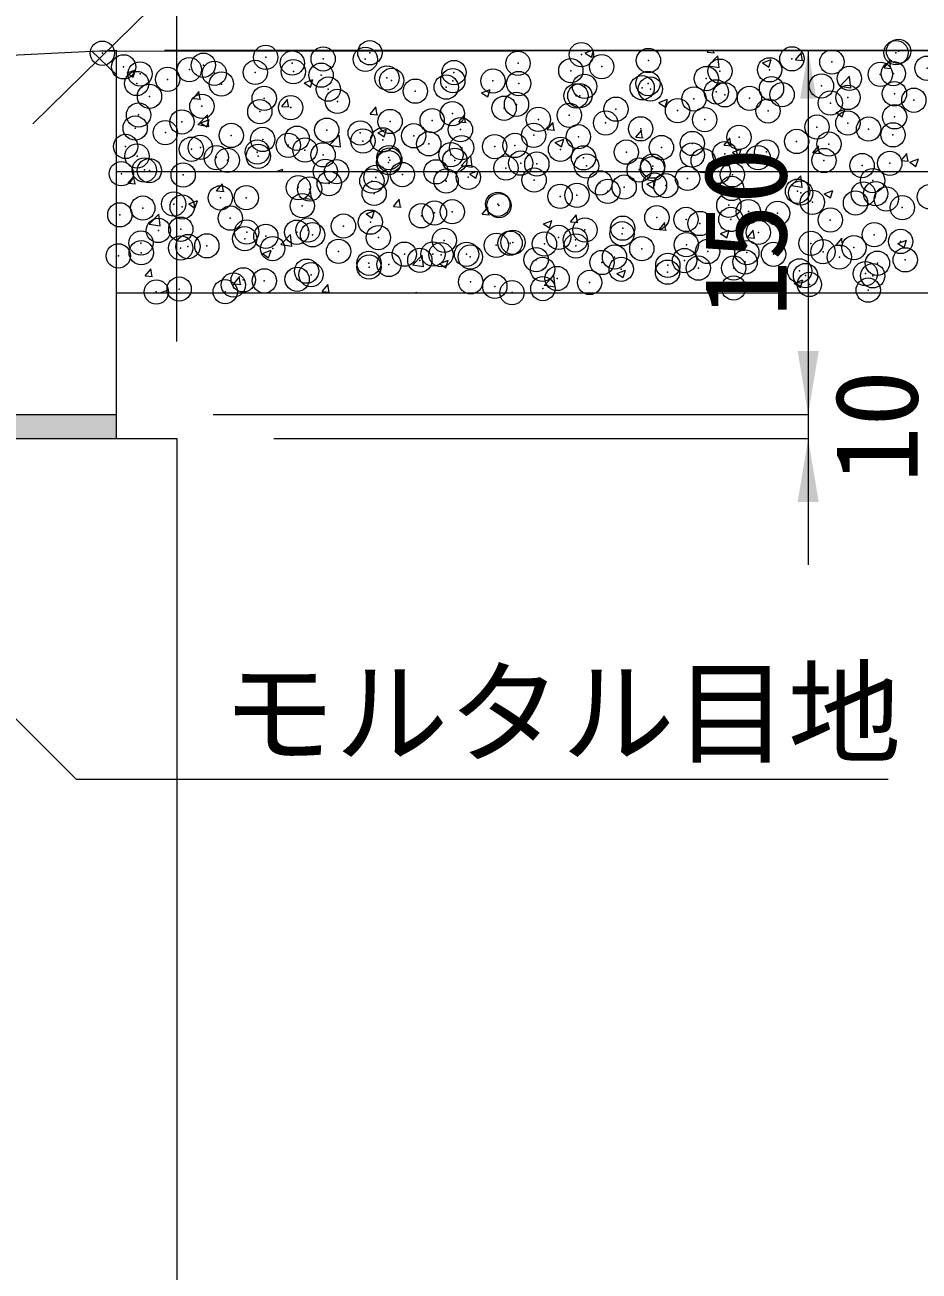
# Model space of a CAD drawing. Units: millimetres at full size, sheet at 1:20; some dimension numbers follow another scale. Extents: x 77366 to 86266, y -8765 to 5947.
# Drawn here: x 79753 to 80121, y 3624 to 4137 of the extents above; entities that cross this region are included whole.
import ezdxf
from ezdxf.enums import TextEntityAlignment as Align

# ---------------------------------------------------------------- set-up
doc = ezdxf.new("R2010")
doc.units = ezdxf.units.MM
doc.header["$LTSCALE"] = 20
doc.header["$PDMODE"] = 32
doc.header["$PDSIZE"] = 10
for name, color, linetype, lineweight in [('モルタル', 7, 'Continuous', 13), ('基礎', 7, 'Continuous', 5), ('寸法線', 7, 'Continuous', 13), ('引出線', 4, 'Continuous', 13), ('本体', 2, 'Continuous', 20), ('補助線', 8, 'Continuous', 20)]:
    doc.layers.add(name, color=color, linetype=linetype, lineweight=lineweight)
doc.styles.add('ＭＳ ゴシック', font='')
doc.styles.get('ＭＳ ゴシック').set_extended_font_data('MS Gothic')

# ---------------------------------------------------------------- blocks, each defined once
blk = doc.blocks.new('filled_arrow')
at = {"color": 0, "linetype": 'Continuous', "lineweight": -2}
blk.add_solid([(7.5, 1.25), (0, 0), (7.5, -1.25)], dxfattribs=at)

msp = doc.modelspace()

# ---------------------------------------------------------------- hatches: boundary and pattern name
at = {"layer": 'モルタル'}
msp.add_hatch(color=256, dxfattribs=at).paths.add_polyline_path([(79790.8, 3966.47), (79790.8, 3976.47), (79340.8, 3976.47), (79340.8, 3966.47)])

# ---------------------------------------------------------------- linework, layer by layer
for p, q in [((79810.8, 4126.47), (80155.8, 4126.47)), ((79830.8, 4126.47), (80075.8, 4126.47)), ((80075.8, 4126.47), (80075.8, 3976.47)), ((79830.8, 3976.47), (80075.8, 3976.47))]:
    msp.add_line(p, q, dxfattribs=at)
at = {"layer": '基礎', "color": 3, "lineweight": 13}
for p, q in [((79780.81, 4125.97), (80282.36, 4126.46)), ((79790.8, 4076.47), (80282.36, 4076.47)), ((79790.8, 4026.47), (80282.36, 4026.47))]:
    msp.add_line(p, q, dxfattribs=at)
at = {"layer": '基礎'}
for p, q in [((79795.79, 4071.67), (79798.24, 4074.59)), ((79798.61, 4071.36), (79798.02, 4074.54)), ((79936.41, 4075.41), (79938.94, 4073.71)), ((79936.43, 4075.45), (79939.08, 4076.47)), ((79938.94, 4073.71), (79939.86, 4076.47)), ((80068.8, 4070.62), (80072.76, 4074.74)), ((80073.27, 4069.91), (80072.71, 4074.74)), ((79795.79, 4071.66), (79798.82, 4071.4)), ((79832.22, 4068.48), (79834.67, 4071.4)), ((79835.04, 4068.17), (79834.46, 4071.36)), ((80009.42, 4071.34), (80011.94, 4069.64)), ((80009.43, 4071.38), (80012.99, 4072.74)), ((80011.94, 4069.64), (80012.97, 4072.71)), ((80068.77, 4070.7), (80073.29, 4070)), ((79820.74, 4063.13), (79824.3, 4064.5)), ((79823.25, 4061.39), (79824.28, 4064.46)), ((79832.22, 4068.48), (79835.26, 4068.21)), ((79868.66, 4065.29), (79871.11, 4068.21)), ((79868.66, 4065.29), (79871.7, 4065.02)), ((79871.48, 4064.98), (79870.89, 4068.17)), ((79905.1, 4062.1), (79907.55, 4065.02)), ((79907.92, 4061.8), (79907.33, 4064.98)), ((80082.42, 4067.27), (80084.95, 4065.57)), ((80082.44, 4067.31), (80086, 4068.68)), ((80084.95, 4065.57), (80085.98, 4068.64)), ((79804.46, 4054.77), (79808.42, 4058.89)), ((79808.93, 4054.06), (79808.37, 4058.89)), ((79820.72, 4063.09), (79823.25, 4061.39)), ((79893.73, 4059.03), (79896.26, 4057.32)), ((79893.75, 4059.06), (79897.3, 4060.43)), ((79896.25, 4057.32), (79897.28, 4060.39)), ((79905.1, 4062.1), (79908.13, 4061.84)), ((79941.54, 4058.92), (79943.98, 4061.84)), ((79941.54, 4058.91), (79944.57, 4058.65)), ((79944.35, 4058.61), (79943.77, 4061.79)), ((79977.97, 4055.73), (79980.42, 4058.65)), ((79980.79, 4055.42), (79980.2, 4058.6)), ((79804.42, 4054.84), (79808.94, 4054.14)), ((79966.73, 4054.96), (79969.26, 4053.25)), ((79966.75, 4054.99), (79970.31, 4056.36)), ((79969.26, 4053.25), (79970.29, 4056.32)), ((79977.97, 4055.73), (79981.01, 4055.46)), ((80014.41, 4052.54), (80016.86, 4055.46)), ((80017.23, 4052.23), (80016.64, 4055.42)), ((79858.68, 4046.36), (79862.63, 4050.48)), ((79863.15, 4045.65), (79862.58, 4050.48)), ((80014.41, 4052.54), (80017.45, 4052.27)), ((80039.74, 4050.89), (80042.27, 4049.18)), ((80039.76, 4050.93), (80043.31, 4052.29)), ((80042.27, 4049.18), (80043.3, 4052.25)), ((80050.85, 4049.35), (80053.3, 4052.27)), ((80050.85, 4049.35), (80053.88, 4049.08)), ((80053.66, 4049.04), (80053.08, 4052.23)), ((80087.28, 4046.17), (80089.73, 4049.08)), ((80090.1, 4045.86), (80089.51, 4049.04)), ((79851.06, 4042.68), (79854.62, 4044.04)), ((79853.57, 4040.94), (79854.6, 4044.01)), ((79858.64, 4046.44), (79863.16, 4045.74)), ((80087.28, 4046.16), (80090.32, 4045.9)), ((80112.75, 4046.82), (80115.27, 4045.12)), ((80112.76, 4046.86), (80116.32, 4048.22)), ((80115.27, 4045.12), (80116.3, 4048.19)), ((79851.05, 4042.64), (79853.57, 4040.94)), ((79912.86, 4038.03), (79917.37, 4037.33)), ((79912.89, 4037.95), (79916.85, 4042.07)), ((79917.36, 4037.24), (79916.8, 4042.07)), ((79924.05, 4038.57), (79926.58, 4036.87)), ((79924.07, 4038.61), (79927.63, 4039.97)), ((79926.58, 4036.87), (79927.61, 4039.94)), ((79802.84, 4033.46), (79805.29, 4036.38)), ((79802.84, 4033.45), (79805.87, 4033.19)), ((79805.66, 4033.15), (79805.07, 4036.33)), ((79839.27, 4030.27), (79841.72, 4033.19)), ((79842.09, 4029.96), (79841.5, 4033.14)), ((79967.11, 4029.54), (79971.06, 4033.67)), ((79971.58, 4028.84), (79971.02, 4033.66)), ((79997.06, 4034.5), (79999.58, 4032.8)), ((79997.07, 4034.54), (80000.63, 4035.91)), ((79999.58, 4032.8), (80000.61, 4035.87)), ((79839.27, 4030.27), (79842.31, 4030)), ((79875.71, 4027.08), (79878.16, 4030)), ((79878.53, 4026.77), (79877.94, 4029.96)), ((79967.07, 4029.62), (79971.59, 4028.92)), ((80070.06, 4030.44), (80072.59, 4028.73)), ((80070.08, 4030.47), (80073.64, 4031.84)), ((80072.59, 4028.73), (80073.62, 4031.8)), ((79808.83, 4026.47), (79811.94, 4027.66)), ((79811.53, 4026.47), (79811.92, 4027.62)), ((79875.71, 4027.08), (79878.75, 4026.81)), ((79914.31, 4026.47), (79914.6, 4026.81)), ((79914.43, 4026.47), (79914.38, 4026.77))]:
    msp.add_line(p, q, dxfattribs=at)
for p in [(79792.97, 4075.54), (79818.43, 4075.05), (79881.59, 4076.37), (79897.8, 4074.04), (79908.71, 4075.22), (79922.53, 4076.33), (79935.83, 4074.07), (80044.6, 4075.09), (79865.85, 4069.83), (79870.48, 4069.26), (79878.57, 4071.51), (79896.14, 4072.52), (79926.71, 4072.53), (79962.95, 4072.93), (79990.07, 4071.78), (80000.03, 4070.05), (80012.52, 4070.87), (80017.18, 4070.64), (80026.12, 4073.63), (80044.3, 4069.49), (80102.37, 4072.73), (79833.76, 4065.61), (79844.4, 4065.69), (79897.09, 4067.44), (79973.65, 4066.24), (79980.56, 4066.66), (79993.28, 4068.33), (80071.42, 4068.35), (80072.74, 4067.64), (80077.54, 4063.78), (80098.54, 4067.2), (80103.63, 4067.36), (80108, 4065.16), (80125.66, 4066.05), (79801.81, 4061.4), (79814.53, 4063.08), (79818.01, 4061.88), (79867.46, 4062.36), (79921.91, 4059.41), (79929.24, 4059.9), (79947.99, 4062.99), (79948.48, 4062.44), (80043.12, 4062.56), (80051.16, 4059.97), (80063.2, 4059.26), (80095.28, 4063.49), (80114.54, 4061.58), (79792.35, 4058.63), (79837.83, 4057.27), (79884.44, 4054), (79895.52, 4055.61), (79916.52, 4058.23), (80013.49, 4057.47), (80025.5, 4056.72), (80031.24, 4055.05), (80043.96, 4056.73), (80084.92, 4056.49), (79808.21, 4052.19), (79817.46, 4052.7), (79843.78, 4048.78), (79844.58, 4051.55), (79852.48, 4049.8), (79865.2, 4051.47), (79869.86, 4052.35), (79871.7, 4050.41), (79898.82, 4049.26), (79973.03, 4049.33), (79983.87, 4052.39), (79999.16, 4050.83), (79999.42, 4053.14), (80055.29, 4051.41), (80103.01, 4050.45), (79801.06, 4047.02), (79817.4, 4044.97), (79820.4, 4045.57), (79828.18, 4045.87), (79855.29, 4044.73), (79882.41, 4043.58), (79925.94, 4048.12), (79947.37, 4046.08), (79953.06, 4046.97), (79954.24, 4047.3), (79967.2, 4046.62), (79979.92, 4048.3), (79980.17, 4045.82), (80007.29, 4044.68), (80025.66, 4046.32), (80034.41, 4043.53), (80076.93, 4046.87), (80081.91, 4043.45), (80094.63, 4045.12), (80113.87, 4047.66), (79791.74, 4041.72), (79801.16, 4043.04), (79894.91, 4038.69), (79903.16, 4038.19), (79909.53, 4042.44), (79915.88, 4039.87), (79921.29, 4042.5), (79924.61, 4042.22), (79935.12, 4042.4), (79936.65, 4041.29), (79963.77, 4040.15), (79990.88, 4039), (79996.04, 4041.24), (80024.88, 4039.81), (80049.83, 4039.23), (80050.54, 4043.06), (80061.53, 4042.39), (80088.65, 4041.24), (80104.32, 4038.71), (80115.76, 4040.1), (79869.25, 4035.44), (79871.08, 4033.97), (79894.99, 4037.13), (79966.41, 4036.15), (79998.8, 4036.23), (80017.87, 4035.02), (80018, 4037.85), (80030.59, 4036.69), (80045.12, 4036.71), (80072.24, 4035.56), (80074.69, 4033.63), (80099.36, 4034.42), (80102.39, 4033.53), (79816.78, 4028.06), (79839.12, 4029.76), (79843.16, 4031.87), (79851.84, 4031.44), (79865.36, 4032.05), (79936.79, 4031.06), (79946.76, 4029.17), (79966.55, 4028.26), (79972.41, 4032.42), (79985.79, 4030.79), (80045.07, 4028.54), (80076.31, 4029.96), (79807.36, 4026.88), (79835.74, 4026.96), (79953.84, 4026.59), (80100.51, 4027.62)]:
    msp.add_point(p, dxfattribs=at)
at = {"layer": '寸法線', "lineweight": 9}
for p, q in [((79815.8, 4006.47), (79815.8, 4496.66)), ((80075.8, 4028.47), (80075.8, 3914.47)), ((79830.8, 3976.47), (80075.8, 3976.47)), ((79855.8, 3966.47), (80075.8, 3966.47))]:
    msp.add_line(p, q, dxfattribs=at)
at = {"layer": '寸法線'}
for p, q in [((79984.01, 4125.24), (79986.53, 4123.53)), ((79984.02, 4125.27), (79986.36, 4126.17)), ((79986.53, 4123.53), (79987.42, 4126.17)), ((80034.2, 4125.57), (80034.74, 4126.22)), ((80034.2, 4125.56), (80037.23, 4125.3)), ((80037.01, 4125.26), (80036.84, 4126.22)), ((80070.63, 4122.38), (80073.08, 4125.3)), ((80073.45, 4122.07), (80072.86, 4125.25)), ((80034.63, 4119.94), (80038.58, 4124.07)), ((80039.1, 4119.24), (80038.54, 4124.06)), ((80057.01, 4121.17), (80059.54, 4119.46)), ((80057.03, 4121.2), (80060.59, 4122.57)), ((80059.54, 4119.46), (80060.57, 4122.53)), ((80070.63, 4122.38), (80073.67, 4122.11)), ((80107.07, 4119.19), (80109.52, 4122.11)), ((80109.89, 4118.88), (80109.3, 4122.07)), ((79795.31, 4116.99), (79797.84, 4115.28)), ((79795.33, 4117.03), (79798.89, 4118.39)), ((79797.84, 4115.28), (79798.87, 4118.35)), ((80034.59, 4120.02), (80039.11, 4119.32)), ((80088.84, 4111.53), (80092.8, 4115.66)), ((80093.31, 4110.83), (80092.75, 4115.65)), ((80107.07, 4119.19), (80110.11, 4118.92)), ((79868.32, 4112.92), (79870.85, 4111.22)), ((79868.33, 4112.96), (79871.89, 4114.32)), ((79870.84, 4111.22), (79871.87, 4114.29)), ((79941.34, 4108.89), (79944.9, 4110.25)), ((79943.85, 4107.15), (79944.88, 4110.22)), ((80088.81, 4111.61), (80093.32, 4110.91)), ((79822.62, 4106.48), (79825.07, 4109.4)), ((79822.62, 4106.48), (79825.66, 4106.21)), ((79825.44, 4106.17), (79824.85, 4109.36)), ((79859.06, 4103.3), (79861.51, 4106.21)), ((79861.88, 4102.99), (79861.29, 4106.17)), ((79941.32, 4108.85), (79943.85, 4107.15)), ((80014.33, 4104.78), (80016.86, 4103.08)), ((80014.35, 4104.82), (80017.9, 4106.19)), ((80016.85, 4103.08), (80017.88, 4106.15)), ((79824.5, 4095.68), (79828.46, 4099.81)), ((79828.97, 4094.98), (79828.41, 4099.8)), ((79859.06, 4103.29), (79862.1, 4103.03)), ((79895.5, 4100.11), (79897.95, 4103.03)), ((79895.5, 4100.1), (79898.53, 4099.84)), ((79898.32, 4099.8), (79897.73, 4102.98)), ((79931.93, 4096.92), (79934.38, 4099.84)), ((79934.75, 4096.61), (79934.16, 4099.79)), ((80087.34, 4100.71), (80089.86, 4099.01)), ((80087.35, 4100.75), (80090.91, 4102.12)), ((80089.86, 4099.01), (80090.89, 4102.08)), ((79824.46, 4095.76), (79828.98, 4095.06)), ((79825.63, 4096.54), (79828.16, 4094.83)), ((79825.65, 4096.57), (79829.21, 4097.94)), ((79828.16, 4094.83), (79829.19, 4097.9)), ((79931.93, 4096.92), (79934.97, 4096.65)), ((79968.37, 4093.73), (79970.82, 4096.65)), ((79971.19, 4093.42), (79970.6, 4096.61)), ((79878.71, 4087.27), (79882.67, 4091.4)), ((79883.18, 4086.57), (79882.62, 4091.39)), ((79898.64, 4092.47), (79901.17, 4090.76)), ((79898.66, 4092.5), (79902.21, 4093.87)), ((79901.17, 4090.76), (79902.2, 4093.83)), ((79968.37, 4093.73), (79971.41, 4093.46)), ((79971.66, 4088.44), (79975.22, 4089.8)), ((79974.17, 4086.69), (79975.2, 4089.76)), ((80004.81, 4090.54), (80007.26, 4093.46)), ((80004.81, 4090.54), (80007.84, 4090.28)), ((80007.63, 4090.23), (80007.04, 4093.42)), ((80041.24, 4087.36), (80043.69, 4090.28)), ((80044.06, 4087.05), (80043.48, 4090.23)), ((79878.68, 4087.35), (79883.2, 4086.65)), ((79971.65, 4088.4), (79974.17, 4086.69)), ((80041.24, 4087.35), (80044.28, 4087.09)), ((80044.65, 4084.33), (80047.18, 4082.63)), ((80044.67, 4084.37), (80048.23, 4085.73)), ((80047.18, 4082.63), (80048.21, 4085.7)), ((80077.68, 4084.17), (80080.13, 4087.09)), ((80077.68, 4084.17), (80080.72, 4083.9)), ((80080.5, 4083.86), (80079.91, 4087.04)), ((79932.93, 4078.87), (79936.89, 4082.99)), ((79937.4, 4078.16), (79936.84, 4082.98)), ((80114.12, 4080.98), (80116.57, 4083.9)), ((80114.12, 4080.98), (80117.15, 4080.71)), ((80116.94, 4080.67), (80116.35, 4083.86)), ((80117.66, 4080.26), (80120.19, 4078.56)), ((80117.68, 4080.3), (80121.23, 4081.66)), ((80120.18, 4078.56), (80121.21, 4081.63)), ((79856.88, 4076.47), (79859.53, 4077.48)), ((79859.18, 4076.47), (79859.51, 4077.45)), ((79932.89, 4078.94), (79937.41, 4078.24))]:
    msp.add_line(p, q, dxfattribs=at)
for p in [(79895.31, 4125.35), (80111.95, 4125.38), (80113, 4125.96), (79785.15, 4125.18), (79826.76, 4120.23), (79852.42, 4123.48), (79863.35, 4121.14), (79876.07, 4122.82), (79893.43, 4122.66), (79956.31, 4121.02), (79982.39, 4124.6), (80010.02, 4122.18), (80069.09, 4122.86), (80085.56, 4121.57), (79793.89, 4119.56), (79800.67, 4116.65), (79821, 4118.42), (79831.27, 4116.92), (79848.12, 4117.27), (79863.81, 4117.58), (79875.24, 4116.13), (79929.93, 4117.21), (79978.07, 4117.97), (79990.78, 4119.64), (80039.46, 4117.78), (80059.9, 4118.32), (80105.5, 4116.47), (80110.89, 4116.79), (80124.74, 4119), (79799.31, 4112.71), (79812.03, 4114.39), (79834.18, 4112.49), (79878.18, 4110.38), (79902.36, 4114.98), (79904.27, 4113.96), (79926.75, 4111.21), (79929.48, 4113.84), (79945.98, 4113.75), (79956.6, 4112.69), (79983.71, 4111.54), (80007.43, 4110.94), (80009.84, 4112.69), (80010.83, 4110.4), (80033.82, 4114.75), (80060.7, 4110.57), (80081.26, 4111.71), (80092.78, 4114.8), (79804.56, 4107.4), (79851.8, 4106.57), (79881.95, 4105.32), (79914.03, 4109.54), (79980.21, 4107.61), (79981.78, 4107.68), (80028.74, 4106.36), (80037.95, 4109.25), (80041.46, 4108.04), (80051.64, 4106.62), (80065.07, 4108.11), (80092.19, 4106.96), (80111.33, 4108.47), (80119.3, 4105.82), (79800.06, 4099.74), (79826.14, 4103.32), (79849.99, 4101.11), (79862.71, 4102.78), (79929.31, 4100.3), (79950.59, 4102.52), (79955.69, 4104.11), (79996.66, 4102.14), (80022.01, 4101.54), (80059.28, 4101.41), (80084.94, 4104.66), (79817.91, 4096.88), (79903.65, 4097.05), (79920.96, 4097.44), (79964.7, 4097.93), (79977.42, 4099.61), (79992.39, 4096.45), (80033.2, 4097.83), (80079.42, 4094.76), (80092.14, 4096.43), (80111.38, 4098.97), (79798.67, 4094.35), (79811.11, 4092.46), (79838.23, 4091.31), (79851.18, 4089.66), (79865.35, 4090.17), (79877.57, 4093.47), (79891.34, 4092.35), (79900.66, 4089.5), (79913.38, 4091.18), (79932.62, 4093.71), (79962.76, 4091.37), (79981.16, 4090.77), (80006.82, 4094.03), (80047.34, 4090.54), (80100.66, 4093.93), (80110.71, 4091.56), (79794.71, 4086.78), (79821.82, 4085.64), (79825.52, 4086.41), (79848.94, 4084.49), (79861.71, 4087.26), (79868.58, 4085.28), (79892.47, 4089.02), (79919.58, 4087.88), (79933.13, 4086.28), (79946.7, 4086.73), (79955.07, 4087.2), (79973.82, 4085.59), (80000.94, 4084.44), (80015.38, 4086.33), (80028.1, 4088), (80058.67, 4084.5), (80071.04, 4088.84), (80084.33, 4087.75), (79799.44, 4082.83), (79832.08, 4082.18), (79836.62, 4081.07), (79849.34, 4082.75), (79876.06, 4083.34), (79903.03, 4080.14), (79903.18, 4082.2), (79903.51, 4081.2), (79928.69, 4083.39), (79930.3, 4081.05), (79957.41, 4079.91), (79964.06, 4079.57), (79983.3, 4082.1), (80028.06, 4083.29), (80032.58, 4080.92), (80041.41, 4083.76), (80055.18, 4082.15), (80082.29, 4081), (80109.41, 4079.86), (79802.46, 4077.09), (79804.54, 4076.85), (79876.95, 4076.56), (79951.34, 4077.9), (79984.53, 4078.76), (80006.2, 4077.11), (80011.65, 4077.62), (80011.79, 4078.67), (80038.77, 4076.47), (80098.01, 4078.93)]:
    msp.add_point(p, dxfattribs=at)
at = {"layer": '引出線'}
for points in [[(79756.49, 4096.14), (79970.73, 4306.15), (80440.09, 4306.15)], [(79628.18, 3972.48), (79774.38, 3826.27), (79814.38, 3826.27), (80108.68, 3826.27)]]:
    msp.add_lwpolyline(points, dxfattribs=at)
at = {"layer": '本体'}
for p, q in [((79690.8, 4121.47), (79780.81, 4125.97)), ((79780.81, 4125.97), (79790.8, 4116.47)), ((79790.8, 4116.47), (79790.8, 3976.47)), ((79340.8, 3976.47), (79790.8, 3976.47)), ((79340.8, 3976.47), (79790.8, 3976.47)), ((79790.8, 3976.47), (79790.8, 3966.47)), ((79315.8, 3966.47), (79815.8, 3966.47)), ((79815.8, 3966.47), (79815.8, 2966.47))]:
    msp.add_line(p, q, dxfattribs=at)
at = {"layer": '補助線'}
for p, q in [((79780.81, 4125.97), (79790.8, 4126.47)), ((79790.8, 4126.47), (79790.8, 4116.47))]:
    msp.add_line(p, q, dxfattribs=at)

# ---------------------------------------------------------------- block references
at = {"layer": 'モルタル', "xscale": 2.67, "yscale": 2.67}
for p, rotation in [((80075.8, 4126.47), 270), ((80075.8, 3976.47), 90)]:
    msp.add_blockref('filled_arrow', p, dxfattribs=dict(at, rotation=rotation))
at = {"layer": '寸法線', "lineweight": 9, "xscale": 3.47, "yscale": 3.47}
for p, rotation in [((80075.8, 3976.47), 90), ((80075.8, 3966.47), 270)]:
    msp.add_blockref('filled_arrow', p, dxfattribs=dict(at, rotation=rotation))
at = {"layer": '引出線', "xscale": 0.133, "yscale": 0.133, "rotation": 44.4}
msp.add_blockref('filled_arrow', (79756.49, 4096.14), dxfattribs=at)

# ---------------------------------------------------------------- texts
at = {"layer": 'モルタル', "style": 'ＭＳ ゴシック'}
msp.add_text('150', height=34.18, rotation=90, dxfattribs=at).set_placement((80049.8, 4051.47), align=Align.MIDDLE_CENTER)
at = {"layer": '寸法線', "style": 'ＭＳ ゴシック'}
msp.add_text('10', height=34.18, rotation=90, dxfattribs=at).set_placement((80103.8, 3971.47), align=Align.MIDDLE_CENTER)
at = {"layer": '引出線', "style": 'ＭＳ ゴシック'}
msp.add_text('モルタル目地', height=34.18, dxfattribs=at).set_placement((79834.38, 3870.75), align=Align.TOP_LEFT)

doc.saveas('drawing.dxf')
